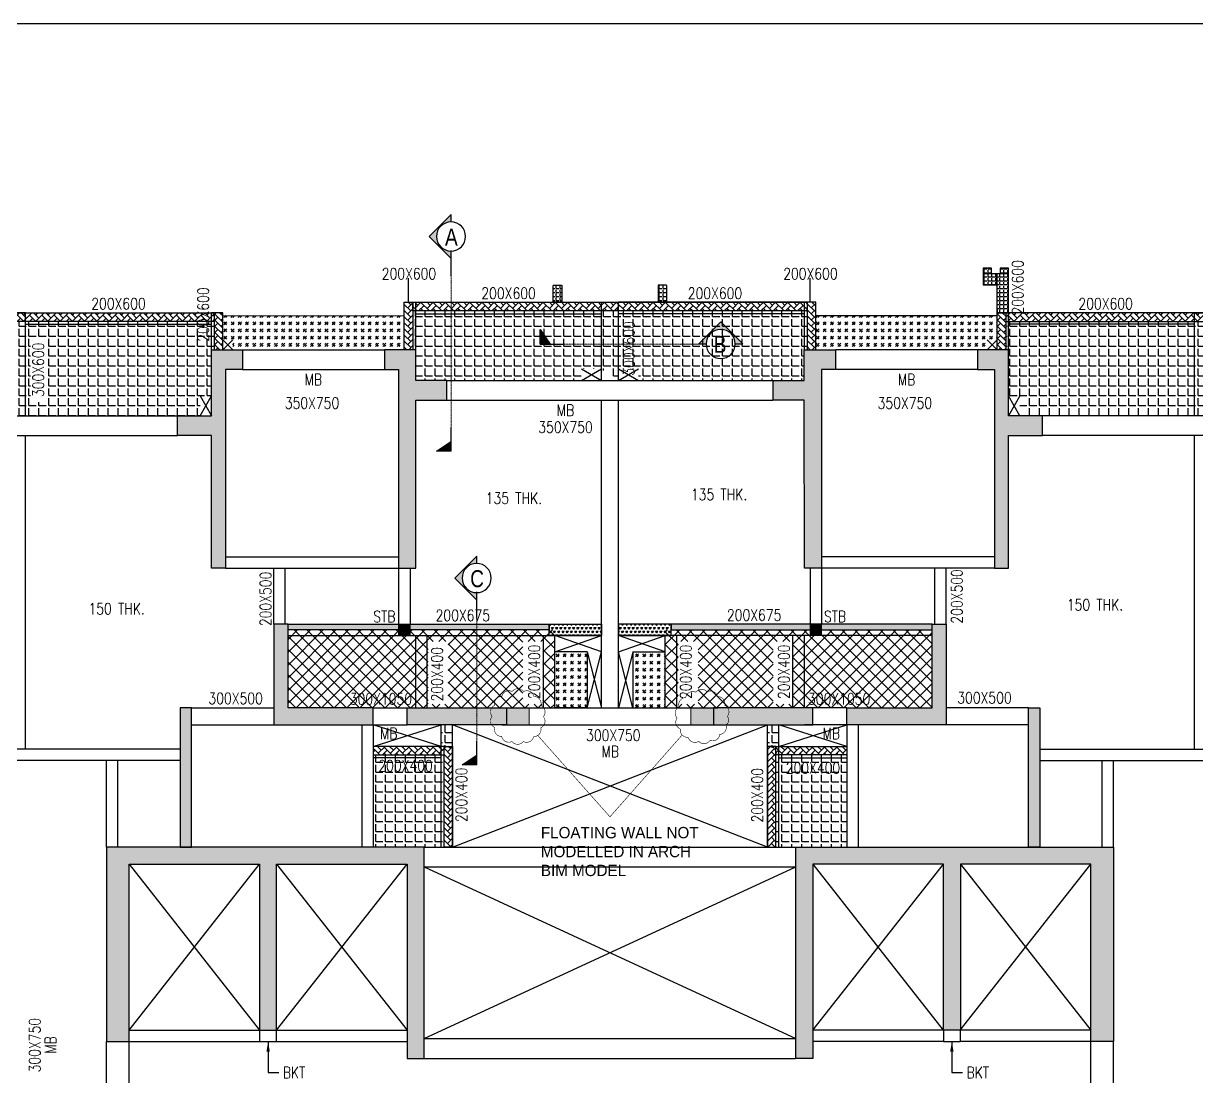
# Model space of a CAD drawing. Header units: millimetres. Extents: x 4277 to 218637, y 6776 to 49510.
# Drawn here: x 23488 to 44163, y 30947 to 49510 of the extents above; entities that cross this region are included whole.
import ezdxf
from ezdxf.enums import TextEntityAlignment as Align

# ---------------------------------------------------------------- set-up
doc = ezdxf.new("R2010")
doc.units = ezdxf.units.MM
doc.header["$PDMODE"] = 35
for name, pattern in [('DASHED2', [0.375, 0.25, -0.125]), ('DOT', [0.25, 0, -0.25]), ('HIDDEN', [0.375, 0.25, -0.125])]:
    doc.linetypes.add(name, pattern=pattern)
for name, color, linetype, lineweight in [('0. BIM ARCH 28.03.25', 7, 'Continuous', 0), ('BEAM SIZES', 3, 'Continuous', 0), ('Boundary', 40, 'Continuous', 30), ('FC', 4, 'Continuous', 0), ('Origin', 40, 'Continuous', 30), ('RC PARDI 100MM', 2, 'Continuous', 25), ('RC PARDI 150MM', 2, 'Continuous', 25), ('RC PARDI 200MM', 2, 'Continuous', 25)]:
    doc.layers.add(name, color=color, linetype=linetype, lineweight=lineweight)
for name, color, linetype in [('BEAM', 3, 'DASHED2'), ('BEAM NO', 3, 'Continuous'), ('COL', 6, 'Continuous'), ('col solid', 20, 'Continuous'), ('COVER', 2, 'Continuous'), ('CUT', 9, 'Continuous'), ('DIM.', 11, 'Continuous'), ('DOTED LINE', 7, 'DOT'), ('HAT', 30, 'Continuous'), ('S-Refr-Sect', 2, 'Continuous'), ('SLAB NO', 3, 'Continuous'), ('SYMBOL', 1, 'Continuous'), ('TEXT', 3, 'Continuous')]:
    doc.layers.add(name, color=color, linetype=linetype)
doc.styles.add('AR', font='GOTHIC.TTF')
doc.styles.add('Arial', font='arial.ttf')
doc.styles.add('romance', font='SIMPLEX.shx')
doc.styles.add('ROMANS', font='romans.shx', dxfattribs={"width": 1.2})
doc.dimstyles.new('100T', dxfattribs={"dimtxt": 200, "dimasz": 180, "dimexe": 50, "dimexo": 50, "dimgap": 75, "dimtad": 1, "dimdec": 0, "dimzin": 0, "dimdsep": 46, "dimtxsty": 'romance', "dimcen": 0.09, "dimdle": 150, "dimclrd": 11, "dimclre": 11, "dimclrt": 2, "dimadec": 0, "dimazin": 0, "dimtfac": 1, "dimtdec": 0, "dimtofl": 0, "dimtmove": 0, "dimatfit": 3, "dimfxl": 1, "dimtolj": 1, "dimtzin": 0, "dimarcsym": 0})
doc.dimstyles.new('25T', dxfattribs={"dimscale": 0.25, "dimtxt": 200, "dimasz": 180, "dimexe": 50, "dimexo": 50, "dimgap": 75, "dimtad": 1, "dimdec": 0, "dimzin": 0, "dimdsep": 46, "dimtxsty": 'romance', "dimcen": 0.09, "dimdle": 150, "dimclrd": 11, "dimclre": 11, "dimclrt": 2, "dimadec": 0, "dimazin": 0, "dimtfac": 1, "dimtdec": 0, "dimtofl": 0, "dimtmove": 0, "dimatfit": 3, "dimfxl": 1, "dimtolj": 1, "dimtzin": 0, "dimarcsym": 0})
pattern_1 = [(0, (67241, -120499.32), (0, 174.625), [127, -47.625]), (90, (67241, -120499.32), (-174.625, 1e-14), [127, -47.625])]
pattern_2 = [(45, (67241, -120499.32), (-112.2532, 112.2532), []), (135, (67241, -120499.32), (-112.2532, -112.2532), [])]
pattern_3 = [(45, (70290.13, -120599.35), (0, 107.763073), [228.6, -76.2]), (135, (70344.01, -120545.47), (1e-14, 107.763073), [228.6, -76.2])]
pattern_4 = [(45, (81340.96, -120596.86), (0, 107.763073), [228.6, -76.2]), (135, (81394.845, -120542.976), (1e-14, 107.763073), [228.6, -76.2])]
pattern_5 = [(180, (203140.77, 208691.166), (-75, -75), [75, -75]), (180, (203140.77, 208663.04), (-75, -75), [75, -75]), (180, (203140.77, 208634.916), (-75, -75), [75, -75]), (270, (203131.4, 208625.54), (75, -75), [75, -75]), (270, (203103.27, 208625.54), (75, -75), [75, -75]), (270, (203075.15, 208625.54), (75, -75), [75, -75])]
pattern_6 = [(60, (-136388.88, -130953.257), (-37.5, 64.951905), [37.5, -37.5]), (120, (-136388.88, -130953.257), (-75, 4e-08), [37.5, -37.5]), (360, (-136407.63, -130920.78), (37.5, 64.951905), [37.5, -37.5])]
pattern_7 = [(45, (80315.97, -119367.52), (0, 107.763073), [228.6, -76.2]), (135, (80369.85, -119313.64), (1e-14, 107.763073), [228.6, -76.2])]
pattern_8 = [(45, (67240.99, -120499.32), (127.27922, 0), [75, -105]), (45, (67272.81, -120499.32), (127.27922, 0), [30, -150]), (45, (67240.99, -120467.5), (127.27922, 0), [30, -150])]
pattern_9 = [(0, (67240.994, -120499.316), (0, 69.85), [50.8, -19.05]), (90, (67240.994, -120499.316), (-69.85, 4e-15), [50.8, -19.05])]

# ---------------------------------------------------------------- blocks, each defined once
blk = doc.blocks.new('A-SEC-REF-ARROW')
at = {"layer": 'S-Refr-Sect'}
h = blk.add_hatch(color=11, dxfattribs=at)
edge = h.paths.add_edge_path()
edge.add_line((0, 904), (0, 600))
edge.add_arc((0, 0), 600, 90, 180)
edge.add_arc((0, 0), 600, 180, 270)
edge.add_line((0, -600), (0, -904))
edge.add_line((0, -904), (-904, 0))
edge.add_line((-904, 0), (0, 904))
at = {"layer": 'S-Refr-Sect', "color": 11, "linetype": 'Continuous', "ltscale": 100}
for p, q in [((-904, 0), (0, 904)), ((0, 904), (0, 600)), ((0, -904), (-904, 0)), ((0, -600), (0, -904))]:
    blk.add_line(p, q, dxfattribs=at)
at = {"layer": 'S-Refr-Sect', "color": 2, "linetype": 'Continuous'}
blk.add_circle((0, 0), 600, dxfattribs=at)
blk = doc.blocks.new('SECTION')
at = {"layer": 'SYMBOL', "color": 2, "linetype": 'Continuous'}
blk.add_line((1582547, -157327), (1583086, -157327), dxfattribs=at)
at = {"layer": 'SYMBOL', "ltscale": 800, "xscale": -0.500000000299394, "yscale": 0.5000000005322244, "zscale": 0.5, "rotation": 89.96648996946367}
blk.add_blockref('A-SEC-REF-ARROW', (1583371, -157327), dxfattribs=at)
at = {"layer": 'SYMBOL', "color": 1, "linetype": 'Continuous', "style": 'Arial', "width": 0.8}
blk.add_attdef('1', text='', height=350, dxfattribs=at).set_placement((1583359, -157334), align=Align.MIDDLE)
blk = doc.blocks.new('SEC-END')
at = {"linetype": 'Continuous'}
for p, q in [((-300, 0), (0, 200)), ((0, 0), (-300, 0))]:
    blk.add_line(p, q, dxfattribs=at)
blk.add_solid([(-300, 0), (0, 0), (-300, 0), (0, 200)], dxfattribs=at)
blk = doc.blocks.new('SEC-T1')
at = {"layer": 'S-Refr-Sect', "linetype": 'Continuous'}
blk.add_line((0, 4.84), (0, 0), dxfattribs=at)
at = {"layer": 'S-Refr-Sect', "extrusion": (0, 0, -1), "xscale": 0.009999999999998, "yscale": 0.009999999999998, "zscale": -0.01, "rotation": 180}
blk.add_blockref('SEC-END', (0, 4.84), dxfattribs=at)

msp = doc.modelspace()

# ---------------------------------------------------------------- hatches: boundary and pattern name
at = {"layer": 'col solid'}
h = msp.add_hatch(color=256, dxfattribs=at)
h.dxf.hatch_style = 1
h.paths.add_polyline_path([(26201, 42594), (26801, 42594), (26801, 43759), (27351, 43759), (27351, 43409), (27051, 43409), (27051, 39909), (26801, 39909), (26801, 42244), (26201, 42244)])
h = msp.add_hatch(color=256, dxfattribs=at)
h.dxf.hatch_style = 1
h.paths.add_polyline_path([(30101, 39909), (30401, 39909), (30401, 42869), (30951, 42869), (30951, 43219), (30401, 43219), (30401, 43759), (29851, 43759), (29851, 43409), (30100, 43409)])
h = msp.add_hatch(color=256, dxfattribs=at)
h.dxf.hatch_style = 1
h.paths.add_polyline_path([(37551, 39909), (37251, 39909), (37250, 42869), (36700, 42869), (36700, 43219), (37250, 43219), (37250, 43759), (37800, 43759), (37800, 43409), (37551, 43409)])
h = msp.add_hatch(color=256, dxfattribs=at)
h.dxf.hatch_style = 1
h.paths.add_polyline_path([(41451, 42594), (40851, 42594), (40851, 43759), (40301, 43759), (40301, 43409), (40601, 43409), (40601, 39909), (40851, 39909), (40851, 42244), (41451, 42244)])
h = msp.add_hatch(color=256, dxfattribs=at)
h.dxf.hatch_style = 1
h.paths.add_polyline_path([(28151, 38919), (27901, 38919), (27901, 37144), (29651, 37144), (29651, 37444), (28151, 37444)])
h = msp.add_hatch(color=256, dxfattribs=at)
h.dxf.hatch_style = 1
h.paths.add_polyline_path([(39501, 38919), (39751, 38919), (39751, 37144), (38001, 37144), (38001, 37444), (39501, 37444)])
h = msp.add_hatch(color=256, dxfattribs=at)
h.dxf.hatch_style = 1
h.paths.add_polyline_path([(26451, 34991), (26451, 37444), (26251, 37444), (26251, 34991)])
h = msp.add_hatch(color=256, dxfattribs=at)
h.dxf.hatch_style = 1
h.paths.add_polyline_path([(30251, 37444), (32001, 37444), (32001, 37144), (30251, 37144)])
h = msp.add_hatch(color=256, dxfattribs=at)
h.dxf.hatch_style = 1
h.paths.add_polyline_path([(37401, 37444), (35651, 37444), (35651, 37144), (37401, 37144)])
h = msp.add_hatch(color=256, dxfattribs=at)
h.dxf.hatch_style = 1
h.paths.add_polyline_path([(41201, 34991), (41201, 37444), (41401, 37444), (41401, 34991)])
h = msp.add_hatch(color=256, dxfattribs=at)
h.dxf.hatch_style = 1
h.paths.add_polyline_path([(24951, 34991), (24951, 31566), (25351, 31566), (25351, 34691), (27651, 34691), (27651, 31766), (27951, 31766), (27951, 34691), (30251, 34691), (30251, 31266), (30551, 31266), (30551, 34991)])
h = msp.add_hatch(color=256, dxfattribs=at)
h.dxf.hatch_style = 1
h.paths.add_polyline_path([(42701, 34991), (42701, 31566), (42301, 31566), (42301, 34691), (40001, 34691), (40001, 31766), (39701, 31766), (39701, 34691), (37401, 34691), (37401, 31266), (37101, 31266), (37101, 34991)])
at = {"layer": 'FC'}
h = msp.add_hatch(color=256, dxfattribs=at)
h.dxf.hatch_style = 1
h.paths.add_polyline_path([(30101, 38919), (30301, 38919), (30301, 38719), (30101, 38719)])
h = msp.add_hatch(color=256, dxfattribs=at)
h.dxf.hatch_style = 1
h.paths.add_polyline_path([(37351, 38919), (37551, 38919), (37551, 38719), (37351, 38719)])
h = msp.add_hatch(color=6, dxfattribs=at)
h.dxf.hatch_style = 1
h.paths.add_polyline_path([(32001, 37444), (32401, 37444), (32401, 37144), (32001, 37144)])
h = msp.add_hatch(color=6, dxfattribs=at)
h.dxf.hatch_style = 1
h.paths.add_polyline_path([(35251, 37444), (35651, 37444), (35651, 37144), (35251, 37144)])
at = {"layer": 'HAT'}
h = msp.add_hatch(dxfattribs=at)
h.set_pattern_fill('ANGLE', color=256, scale=10)
h.set_pattern_definition(pattern_9)
h.paths.add_polyline_path([(40400, 45094), (40550, 45094), (40550, 45194), (40400, 45194)])
h = msp.add_hatch(dxfattribs=at)
h.set_pattern_fill('ANGLE', color=256, scale=10)
h.set_pattern_definition(pattern_9)
h.paths.add_polyline_path([(40400, 44894), (40650, 44894), (40650, 45094), (40400, 45094)])
h = msp.add_hatch(dxfattribs=at)
h.set_pattern_fill('ANGLE', color=256, scale=10)
h.set_pattern_definition(pattern_9)
h.paths.add_polyline_path([(40650, 45094), (40851, 45094), (40851, 44409), (40651, 44409)])
h = msp.add_hatch(dxfattribs=at)
h.set_pattern_fill('ANGLE', color=256, scale=10)
h.set_pattern_definition(pattern_9)
h.paths.add_polyline_path([(40700, 45194), (40850, 45194), (40850, 45094), (40700, 45094)])
h = msp.add_hatch(dxfattribs=at)
h.set_pattern_fill('ANGLE', color=256, scale=10)
h.set_pattern_definition(pattern_9)
h.paths.add_polyline_path([(32826, 44894), (32976, 44894), (32976, 44594), (32826, 44594)])
h = msp.add_hatch(dxfattribs=at)
h.set_pattern_fill('ANGLE', color=256, scale=10)
h.set_pattern_definition(pattern_9)
h.paths.add_polyline_path([(34826, 44894), (34676, 44894), (34676, 44594), (34826, 44594)])
h = msp.add_hatch(dxfattribs=at)
h.set_pattern_fill('ANGLE', color=256, scale=25)
h.set_pattern_definition(pattern_1)
h.paths.add_polyline_path([(23615, 43959), (23895, 43959), (23895, 42836), (23615, 42836)], flags=16)
h.paths.add_polyline_path([(23226, 44259), (26851, 44259), (26851, 43759), (26801, 43759), (26801, 42944), (26601, 42944), (26601, 42594), (23226, 42594)])
h = msp.add_hatch(dxfattribs=at)
h.set_pattern_fill('GOST_GLASS', color=256, scale=15)
h.set_pattern_definition(pattern_8)
edge = h.paths.add_edge_path()
edge.add_line((30201, 44359), (27001, 44359))
edge.add_line((27001, 44359), (27001, 43934))
edge.add_line((27001, 43934), (27176, 43934))
edge.add_line((27176, 43934), (27176, 43759))
edge.add_line((27176, 43759), (30201, 43759))
edge.add_line((30201, 43759), (30201, 44359))
h = msp.add_hatch(dxfattribs=at)
h.set_pattern_fill('ANGLE', color=256, scale=25)
h.set_pattern_definition(pattern_1)
h.paths.add_polyline_path([(30351, 44444), (33976, 44444), (33976, 43219), (33676, 43419), (33326, 43419), (33326, 43219), (30401, 43219), (30401, 43759), (30351, 43759)])
h = msp.add_hatch(dxfattribs=at)
h.set_pattern_fill('ANGLE', color=256, scale=25)
h.set_pattern_definition(pattern_1)
h.paths.add_polyline_path([(37301, 44444), (33976, 44444), (33976, 43419), (34326, 43419), (34326, 43219), (37250, 43219), (37250, 43759), (37301, 43759)])
h = msp.add_hatch(dxfattribs=at)
h.set_pattern_fill('GOST_GLASS', color=256, scale=15)
h.set_pattern_definition(pattern_8)
edge = h.paths.add_edge_path()
edge.add_line((37451, 44354), (40651, 44354))
edge.add_line((40651, 44354), (40651, 43934))
edge.add_line((40651, 43934), (40476, 43934))
edge.add_line((40476, 43934), (40476, 43759))
edge.add_line((40476, 43759), (37451, 43759))
edge.add_line((37451, 43759), (37451, 44359))
h = msp.add_hatch(dxfattribs=at)
h.set_pattern_fill('ANGLE', color=256, scale=25)
h.set_pattern_definition(pattern_1)
h.paths.add_polyline_path([(44426, 44259), (40801, 44259), (40801, 43759), (40851, 43759), (40851, 42944), (41051, 42944), (41051, 42594), (44426, 42594)])
at = {"layer": 'HAT', "linetype": 'ByBlock'}
h = msp.add_hatch(dxfattribs=at)
h.set_pattern_fill('ANSI37', color=256, scale=50)
h.set_pattern_definition(pattern_2)
h.paths.add_polyline_path([(32641, 38614), (32641, 37508), (32289, 37508), (32289, 38614)])
h.paths.add_polyline_path([(30624, 38614), (30975, 38614), (30975, 37508), (30624, 37508)])
h.paths.add_polyline_path([(28151, 38819), (32851, 38819), (32851, 37444), (28151, 37444)])
h = msp.add_hatch(dxfattribs=at)
h.set_pattern_fill('ANSI37', color=256, scale=50)
h.set_pattern_definition(pattern_2)
h.paths.add_polyline_path([(37051, 37508), (36699, 37508), (36699, 38614), (37051, 38614)])
h.paths.add_polyline_path([(35377, 38614), (35377, 37508), (35025, 37508), (35025, 38614)])
h.paths.add_polyline_path([(34801, 38819), (39501, 38819), (39501, 37444), (34801, 37444)])
at = {"layer": 'HAT'}
h = msp.add_hatch(dxfattribs=at)
h.set_pattern_fill('GOST_GLASS', color=256, scale=15)
h.set_pattern_definition(pattern_8)
h.paths.add_polyline_path([(32851, 38431), (33426, 38431), (33426, 37444), (32851, 37444)])
h = msp.add_hatch(dxfattribs=at)
h.set_pattern_fill('GOST_GLASS', color=256, scale=15)
h.set_pattern_definition(pattern_8)
h.paths.add_polyline_path([(34801, 38431), (34226, 38431), (34226, 37444), (34801, 37444)])
h = msp.add_hatch(dxfattribs=at)
h.set_pattern_fill('ANGLE', color=256, scale=25)
h.set_pattern_definition(pattern_1)
h.paths.add_polyline_path([(30851, 36741), (31051, 36741), (31051, 37144), (30851, 37144)])
h = msp.add_hatch(dxfattribs=at)
h.set_pattern_fill('ANGLE', color=256, scale=25)
h.set_pattern_definition(pattern_1)
h.paths.add_polyline_path([(36601, 36741), (36801, 36741), (36801, 37144), (36601, 37144)])
h = msp.add_hatch(dxfattribs=at)
h.set_pattern_fill('ANGLE', color=256, scale=25)
h.set_pattern_definition(pattern_1)
h.paths.add_polyline_path([(29652, 34991), (30901, 34991), (30900, 36616), (29651, 36616)])
h = msp.add_hatch(dxfattribs=at)
h.set_pattern_fill('ANGLE', color=256, scale=25)
h.set_pattern_definition(pattern_1)
h.paths.add_polyline_path([(38000, 34991), (36751, 34991), (36751, 36616), (38000, 36616)])
at = {"layer": 'RC PARDI 100MM'}
h = msp.add_hatch(dxfattribs=at)
h.set_pattern_fill('EARTH', color=30, scale=300, angle=180)
h.set_pattern_definition(pattern_5)
h.paths.add_polyline_path([(32751, 38819), (28151, 38819), (28151, 38919), (32751, 38919)])
h = msp.add_hatch(dxfattribs=at)
h.set_pattern_fill('EARTH', color=30, scale=300, angle=180)
h.set_pattern_definition(pattern_5)
h.paths.add_polyline_path([(34901, 38819), (39501, 38819), (39501, 38919), (34901, 38919)])
at = {"layer": 'RC PARDI 150MM'}
h = msp.add_hatch(dxfattribs=at)
h.set_pattern_fill('AR-HBONE', color=30, scale=0.75)
h.set_pattern_definition(pattern_4)
h.paths.add_polyline_path([(30351, 43759), (30201, 43759), (30201, 44594), (30351, 44594)])
h = msp.add_hatch(dxfattribs=at)
h.set_pattern_fill('AR-HBONE', color=30, scale=0.75)
h.set_pattern_definition([(45, (67240.994, -120499.316), (0, 107.763073), [228.6, -76.2]), (135, (67294.876, -120445.435), (1e-14, 107.763073), [228.6, -76.2])])
h.paths.add_polyline_path([(30351, 44594), (37301, 44594), (37301, 44444), (30351, 44444)])
h = msp.add_hatch(dxfattribs=at)
h.set_pattern_fill('AR-HBONE', color=30, scale=0.75)
h.set_pattern_definition(pattern_4)
h.paths.add_polyline_path([(37301, 43759), (37451, 43759), (37451, 44594), (37301, 44594)])
h = msp.add_hatch(dxfattribs=at)
h.set_pattern_fill('AR-HBONE', color=30, scale=0.75)
h.set_pattern_definition([(45, (67240.994, -120399.316), (0, 107.763073), [228.6, -76.2]), (135, (67294.876, -120345.435), (1e-14, 107.763073), [228.6, -76.2])])
h.paths.add_polyline_path([(19600, 44409), (26851, 44409), (26851, 44259), (19600, 44259)])
h = msp.add_hatch(dxfattribs=at)
h.set_pattern_fill('AR-HBONE', color=30, scale=0.75)
h.set_pattern_definition(pattern_3)
h.paths.add_polyline_path([(26851, 43759), (27001, 43759), (27001, 44409), (26851, 44409)])
h = msp.add_hatch(dxfattribs=at)
h.set_pattern_fill('AR-HBONE', color=30, scale=0.75)
h.set_pattern_definition(pattern_3)
h.paths.add_polyline_path([(40801, 43759), (40651, 43759), (40651, 44409), (40801, 44409)])
h = msp.add_hatch(dxfattribs=at)
h.set_pattern_fill('AR-HBONE', color=30, scale=0.75)
h.set_pattern_definition([(45, (67240.994, -120399.316), (0, 107.763073), [228.6, -76.2]), (135, (67294.876, -120345.435), (1e-14, 107.763073), [228.6, -76.2])])
h.paths.add_polyline_path([(48051, 44409), (40801, 44409), (40801, 44259), (48051, 44259)])
h = msp.add_hatch(dxfattribs=at)
h.set_pattern_fill('AR-HBONE', color=30, scale=0.75)
h.set_pattern_definition([(45, (67240.994, -120474.315), (0, 107.763073), [228.6, -76.2]), (135, (67294.876, -120420.43), (1e-14, 107.763073), [228.6, -76.2])])
h.paths.add_polyline_path([(29651, 36616), (30901, 36616), (30901, 36766), (29651, 36766)])
h = msp.add_hatch(dxfattribs=at)
h.set_pattern_fill('AR-HBONE', color=30, scale=0.75)
h.set_pattern_definition(pattern_7)
h.paths.add_polyline_path([(30901, 36766), (31051, 36766), (31051, 34991), (30901, 34991)])
h = msp.add_hatch(dxfattribs=at)
h.set_pattern_fill('AR-HBONE', color=30, scale=0.75)
h.set_pattern_definition(pattern_7)
h.paths.add_polyline_path([(36751, 36766), (36601, 36766), (36601, 34991), (36751, 34991)])
h = msp.add_hatch(dxfattribs=at)
h.set_pattern_fill('AR-HBONE', color=30, scale=0.75)
h.set_pattern_definition([(45, (67240.994, -120474.315), (0, 107.763073), [228.6, -76.2]), (135, (67294.876, -120420.43), (1e-14, 107.763073), [228.6, -76.2])])
h.paths.add_polyline_path([(38001, 36616), (36751, 36616), (36751, 36766), (38000, 36766)])
at = {"layer": 'RC PARDI 200MM'}
h = msp.add_hatch(dxfattribs=at)
h.set_pattern_fill('TRIANG', color=30, scale=200, angle=360)
h.set_pattern_definition(pattern_6)
h.paths.add_polyline_path([(32751, 38919), (33676, 38919), (33676, 38719), (32751, 38719)])
h = msp.add_hatch(dxfattribs=at)
h.set_pattern_fill('TRIANG', color=30, scale=200, angle=360)
h.set_pattern_definition(pattern_6)
h.paths.add_polyline_path([(34901, 38919), (33976, 38919), (33976, 38719), (34901, 38719)])

# ---------------------------------------------------------------- linework, layer by layer
at = {"layer": '0. BIM ARCH 28.03.25', "linetype": 'ByBlock', "lineweight": -2, "const_width": 10, "elevation": 0}
for points in [[(32652, 37294, 0.5), (32608, 37489, 0.5), (32483, 37646, 0.5), (32302, 37734, 0.5), (32101, 37734, 0.5), (31920, 37648, 0.5), (31795, 37491, 0.5), (31749, 37296, 0.5), (31793, 37100, 0.5), (31917, 36942, 0.5), (32098, 36854, 0.5), (32298, 36853, 0.5), (32480, 36939, 0.5), (32606, 37095, 0.5), (32652, 37290, 0.5)], [(35893, 37294, 0.5), (35848, 37489, 0.5), (35721, 37644, 0.5), (35538, 37727, 0.5), (35338, 37721, 0.5), (35160, 37628, 0.5), (35043, 37465, 0.5), (35009, 37267, 0.5), (35066, 37075, 0.5), (35202, 36928, 0.5), (35389, 36856, 0.5), (35589, 36874, 0.5), (35760, 36978, 0.5), (35868, 37147, 0.5)]]:
    msp.add_lwpolyline(points, format="xyb", close=True, dxfattribs=at)
msp.add_lwpolyline([(32553, 36959), (33825, 35525), (35097, 36967)], dxfattribs=at)
at = {"layer": 'BEAM'}
for p, q in [((40650, 45094, 0), (40401, 45094, 0)), ((40401, 45094, 0), (40401, 44894, 0)), ((40650, 43759, 0), (40650, 45094, 0)), ((40851, 45094, 0), (40650, 45094, 0)), ((40850, 43759, 0), (40850, 45094, 0)), ((40650, 44894, 0), (40401, 44894, 0))]:
    msp.add_line(p, q, dxfattribs=at)
at = {"layer": 'BEAM', "ltscale": 10}
for p, q in [((30201, 43761, 0), (30201, 44594, 0)), ((30201, 44594, 0), (30401, 44594, 0)), ((30401, 43759, 0), (30401, 44594, 0)), ((30401, 44594, 0), (33676, 44594, 0)), ((33676, 43219, 0), (33676, 44594, 0)), ((33676, 44594, 0), (33976, 44594, 0)), ((33976, 43219, 0), (33976, 44594, 0)), ((37251, 44594, 0), (33976, 44594, 0)), ((37251, 43759, 0), (37251, 44594, 0)), ((37451, 44594, 0), (37251, 44594, 0)), ((37451, 43761, 0), (37451, 44594, 0)), ((23526, 44409, 0), (23226, 44409, 0)), ((23526, 42594, 0), (23526, 44409, 0)), ((23526, 44409, 0), (26801, 44409, 0)), ((26801, 43759, 0), (26801, 44409, 0)), ((27001, 44409, 0), (26801, 44409, 0)), ((27001, 43759, 0), (27001, 44409, 0)), ((30401, 44394, 0), (33676, 44394, 0)), ((37251, 44394, 0), (33976, 44394, 0)), ((40651, 43759, 0), (40651, 44409, 0)), ((40651, 44409, 0), (40851, 44409, 0)), ((44126, 44409, 0), (40851, 44409, 0)), ((40851, 43759, 0), (40851, 44409, 0)), ((44126, 42594, 0), (44126, 44409, 0)), ((44126, 44409, 0), (44426, 44409, 0)), ((23526, 44209, 0), (26801, 44209, 0)), ((44126, 44209, 0), (40851, 44209, 0)), ((28151, 38719, 0), (33676, 38719, 0)), ((32851, 37444, 0), (32851, 38719, 0)), ((33676, 37444, 0), (33676, 38719, 0)), ((33976, 37444, 0), (33976, 38719, 0)), ((39501, 38719, 0), (33976, 38719, 0)), ((34801, 37444, 0), (34801, 38719, 0)), ((29651, 37144, 0), (29651, 36565, 0)), ((30851, 36566, 0), (30851, 37144, 0)), ((31051, 34991, 0), (31051, 37144, 0)), ((36601, 34991, 0), (36601, 37144, 0)), ((36801, 36566, 0), (36801, 37144, 0)), ((38001, 37144, 0), (38000, 36565, 0)), ((30851, 36766, 0), (29651, 36765, 0)), ((36801, 36766, 0), (38001, 36765, 0)), ((30851, 36566, 0), (29651, 36565, 0)), ((29651, 36565, 0), (29652, 34991, 0)), ((36801, 36566, 0), (38000, 36565, 0)), ((38000, 36565, 0), (38000, 34993, 0)), ((30551, 34991, 0), (37101, 34991, 0)), ((30551, 34641, 0), (37101, 34641, 0)), ((25351, 31766, 0), (27651, 31766, 0)), ((27951, 31766, 0), (30251, 31766, 0)), ((39700, 31766, 0), (37400, 31766, 0)), ((42300, 31766, 0), (40000, 31766, 0)), ((30551, 31616, 0), (37101, 31616, 0))]:
    msp.add_line(p, q, dxfattribs=at)
at = {"layer": 'BEAM', "color": 4}
for p, q in [((27351, 43759, 0), (29850, 43759, 0)), ((40301, 43759, 0), (37801, 43759, 0)), ((30951, 43219, 0), (36700, 43219, 0)), ((20251, 42594, 0), (26201, 42594, 0)), ((47400, 42594, 0), (41451, 42594, 0)), ((29651, 37444, 0), (30251, 37444, 0)), ((31926, 37444, 0), (35726, 37444, 0)), ((38001, 37444, 0), (37251, 37444, 0)), ((29651, 37144, 0), (30251, 37144, 0)), ((31926, 37144, 0), (35726, 37144, 0)), ((38001, 37144, 0), (37251, 37144, 0))]:
    msp.add_line(p, q, dxfattribs=at)
at = {"layer": 'BEAM', "color": 4, "linetype": 'HIDDEN', "ltscale": 10}
for p, q in [((27351, 43409, 0), (29850, 43409, 0)), ((40301, 43409, 0), (37801, 43409, 0)), ((30951, 42869, 0), (36700, 42869, 0)), ((20251, 42244, 0), (26201, 42244, 0)), ((47400, 42244, 0), (41451, 42244, 0)), ((24951, 28269, 0), (24951, 31566, 0)), ((25351, 29766, 0), (25351, 31566, 0)), ((42301, 29766, 0), (42300, 31566, 0)), ((42701, 28269, 0), (42700, 31566, 0))]:
    msp.add_line(p, q, dxfattribs=at)
at = {"layer": 'BEAM', "linetype": 'HIDDEN', "ltscale": 10}
for p, q in [((33676, 38719, 0), (33676, 42869, 0)), ((33976, 38719, 0), (33976, 42869, 0)), ((23526, 36716, 0), (23526, 42244, 0)), ((44126, 36716, 0), (44126, 42244, 0)), ((27051, 40109, 0), (30101, 40109, 0)), ((27051, 39909, 0), (30101, 39909, 0)), ((27901, 38919, 0), (27901, 39909, 0)), ((28101, 38919, 0), (28101, 39909, 0)), ((30101, 39909, 0), (30101, 38919, 0)), ((30301, 39909, 0), (30301, 38919, 0)), ((37351, 39909, 0), (37351, 38919, 0)), ((40601, 40109, 0), (37551, 40109, 0)), ((40601, 39909, 0), (37551, 39909, 0)), ((37551, 39909, 0), (37551, 38919, 0)), ((39551, 38919, 0), (39551, 39909, 0)), ((39751, 38919, 0), (39751, 39909, 0)), ((28151, 38919, 0), (33676, 38919, 0)), ((39501, 38919, 0), (33976, 38919, 0)), ((30401, 37444, 0), (30401, 38719, 0)), ((30601, 37444, 0), (30601, 38719, 0)), ((32651, 37444, 0), (32651, 38719, 0)), ((35001, 37444, 0), (35001, 38719, 0)), ((37051, 37444, 0), (37051, 38719, 0)), ((37251, 37444, 0), (37251, 38719, 0)), ((26451, 37444, 0), (27901, 37444, 0)), ((41201, 37444, 0), (39751, 37444, 0)), ((26451, 37144, 0), (27901, 37144, 0)), ((29451, 37144, 0), (29452, 34993, 0)), ((38201, 37144, 0), (38200, 34993, 0)), ((41201, 37144, 0), (39751, 37144, 0)), ((26251, 36716, 0), (22002, 36716, 0)), ((41401, 36716, 0), (45649, 36716, 0)), ((26251, 36516, 0), (22002, 36516, 0)), ((24951, 34991, 0), (24951, 36516, 0)), ((25151, 34991, 0), (25151, 36516, 0)), ((30851, 34991, 0), (30851, 36566, 0)), ((36801, 34991, 0), (36801, 36566, 0)), ((41401, 36516, 0), (45649, 36516, 0)), ((42501, 34991, 0), (42501, 36516, 0)), ((42701, 34991, 0), (42701, 36516, 0)), ((25351, 31566, 0), (27651, 31566, 0)), ((27951, 31566, 0), (30251, 31566, 0)), ((39700, 31566, 0), (37400, 31566, 0)), ((42300, 31566, 0), (40000, 31566, 0)), ((30551, 31266, 0), (37101, 31266, 0))]:
    msp.add_line(p, q, dxfattribs=at)
at = {"layer": 'BEAM', "elevation": 0}
for points in [[(32826, 44894), (32976, 44894), (32976, 44594), (32826, 44594)], [(34826, 44894), (34676, 44894), (34676, 44594), (34826, 44594)]]:
    msp.add_lwpolyline(points, close=True, dxfattribs=at)
at = {"layer": 'BEAM', "ltscale": 10, "elevation": 0}
for points in [[(27651, 31766), (27651, 31566), (27951, 31566), (27951, 31766)], [(39701, 31766), (39701, 31566), (40001, 31566), (40001, 31766)]]:
    msp.add_lwpolyline(points, dxfattribs=at)
at = {"layer": 'Boundary'}
msp.add_lwpolyline([(4277, 49510), (65790, 49510), (65790, 6776), (4277, 6776)], close=True, dxfattribs=at)
at = {"layer": 'COL', "elevation": 0}
for points in [[(26201, 42594), (26801, 42594), (26801, 43759), (27351, 43759), (27351, 43409), (27051, 43409), (27051, 39909), (26801, 39909), (26801, 42244), (26201, 42244)], [(30101, 39909), (30401, 39909), (30401, 42869), (30951, 42869), (30951, 43219), (30401, 43219), (30401, 43759), (29851, 43759), (29851, 43409), (30100, 43409)], [(37551, 39909), (37251, 39909), (37250, 42869), (36700, 42869), (36700, 43219), (37250, 43219), (37250, 43759), (37800, 43759), (37800, 43409), (37551, 43409)], [(41451, 42594), (40851, 42594), (40851, 43759), (40301, 43759), (40301, 43409), (40601, 43409), (40601, 39909), (40851, 39909), (40851, 42244), (41451, 42244)], [(28151, 38919), (27901, 38919), (27901, 37144), (29651, 37144), (29651, 37444), (28151, 37444)], [(39501, 38919), (39751, 38919), (39751, 37144), (38001, 37144), (38001, 37444), (39501, 37444)], [(26451, 34991), (26451, 37444), (26251, 37444), (26251, 34991)], [(30251, 37444), (32001, 37444), (32001, 37144), (30251, 37144)], [(37401, 37444), (35651, 37444), (35651, 37144), (37401, 37144)], [(41201, 34991), (41201, 37444), (41401, 37444), (41401, 34991)], [(24951, 34991), (24951, 31566), (25351, 31566), (25351, 34691), (27651, 34691), (27651, 31766), (27951, 31766), (27951, 34691), (30251, 34691), (30251, 31266), (30551, 31266), (30551, 34991)], [(42701, 34991), (42701, 31566), (42301, 31566), (42301, 34691), (40001, 34691), (40001, 31766), (39701, 31766), (39701, 34691), (37401, 34691), (37401, 31266), (37101, 31266), (37101, 34991)]]:
    msp.add_lwpolyline(points, close=True, dxfattribs=at)
at = {"layer": 'COVER'}
for p, q in [((40651, 44459, 0), (40651, 44409, 0)), ((27001, 44354, 0), (30201, 44359, 0)), ((40651, 44354, 0), (37451, 44354, 0)), ((33426, 38431, 0), (32851, 38431, 0)), ((33426, 38431, 0), (33426, 37444, 0)), ((33976, 38431, 0), (33976, 38431, 0)), ((34226, 38431, 0), (34801, 38431, 0)), ((34226, 38431, 0), (34226, 37444, 0)), ((33426, 37444, 0), (32851, 37444, 0)), ((33976, 37444, 0), (34801, 37444, 0))]:
    msp.add_line(p, q, dxfattribs=at)
at = {"layer": 'COVER', "elevation": 0}
for points in [[(40550, 45094), (40551, 45194), (40401, 45194), (40401, 45094)], [(40850, 45094), (40851, 45194), (40701, 45194), (40701, 45094)]]:
    msp.add_lwpolyline(points, dxfattribs=at)
for points in [[(30351, 43759), (30201, 43759), (30201, 44594), (30351, 44594)], [(30351, 44594), (37301, 44594), (37301, 44444), (30351, 44444)], [(37301, 43759), (37451, 43759), (37451, 44594), (37301, 44594)], [(19600, 44409), (26851, 44409), (26851, 44259), (19600, 44259)], [(26851, 43759), (27001, 43759), (27001, 44409), (26851, 44409)], [(40801, 43759), (40651, 43759), (40651, 44409), (40801, 44409)], [(48051, 44409), (40801, 44409), (40801, 44259), (48051, 44259)], [(29651, 36616), (30901, 36616), (30901, 36766), (29651, 36766)], [(30901, 36766), (31051, 36766), (31051, 34991), (30901, 34991)], [(36751, 36766), (36601, 36766), (36601, 34991), (36751, 34991)], [(38001, 36616), (36751, 36616), (36751, 36766), (38000, 36766)]]:
    msp.add_lwpolyline(points, close=True, dxfattribs=at)
at = {"layer": 'COVER', "const_width": 0.1, "elevation": 0}
for points in [[(27176, 43934), (27001, 43934), (27001, 43759), (27176, 43759)], [(40476, 43934), (40651, 43934), (40651, 43759), (40476, 43759)], [(33326, 43419), (33326, 43219), (33676, 43219), (33676, 43419)], [(33976, 43419), (33976, 43219), (34326, 43219), (34326, 43419)], [(26601, 42944), (26801, 42944), (26801, 42594), (26601, 42594)], [(41051, 42944), (40851, 42944), (40851, 42594), (41051, 42594)]]:
    msp.add_lwpolyline(points, close=True, dxfattribs=at)
at = {"layer": 'CUT'}
for p, q in [((27176, 43934, 0), (27001, 43759, 0)), ((27001, 43934, 0), (27176, 43759, 0)), ((40476, 43934, 0), (40651, 43759, 0)), ((40651, 43934, 0), (40476, 43759, 0)), ((33326, 43219, 0), (33676, 43419, 0)), ((33326, 43419, 0), (33676, 43219, 0)), ((33976, 43219, 0), (34326, 43419, 0)), ((33976, 43419, 0), (34326, 43219, 0)), ((26601, 42944, 0), (26801, 42594, 0)), ((26601, 42594, 0), (26801, 42944, 0)), ((41051, 42944, 0), (40851, 42594, 0)), ((41051, 42594, 0), (40851, 42944, 0)), ((32851, 38431, 0), (33676, 38719, 0)), ((33676, 38431, 0), (32851, 38719, 0)), ((34801, 38431, 0), (33976, 38719, 0)), ((33976, 38431, 0), (34801, 38719, 0)), ((33426, 37444, 0), (33676, 38431, 0)), ((33426, 38431, 0), (33676, 37444, 0)), ((34226, 37444, 0), (33976, 38431, 0)), ((34226, 38430, 0), (33976, 37444, 0)), ((29651, 36766, 0), (30851, 37144, 0)), ((30851, 36766, 0), (29651, 37144, 0)), ((31051, 34991, 0), (36601, 37144, 0)), ((36601, 34991, 0), (31051, 37144, 0)), ((38001, 36766, 0), (36801, 37144, 0)), ((36801, 36766, 0), (38001, 37144, 0)), ((25351, 31766, 0), (27651, 34691, 0)), ((25351, 34691, 0), (27651, 31766, 0)), ((27951, 31766, 0), (30251, 34691, 0)), ((27951, 34691, 0), (30251, 31766, 0)), ((30551, 34641, 0), (37101, 31616, 0)), ((30551, 31616, 0), (37101, 34641, 0)), ((37400, 31766, 0), (39701, 34691, 0)), ((37401, 34691, 0), (39700, 31766, 0)), ((40000, 31766, 0), (42301, 34691, 0)), ((40001, 34691, 0), (42300, 31766, 0))]:
    msp.add_line(p, q, dxfattribs=at)
at = {"layer": 'DOTED LINE', "color": 1, "linetype": 'DOT', "lineweight": 9, "ltscale": 0.005}
for p, q in [((31024, 45046, 0), (31024, 42385, 0)), ((33012, 43858, 0), (35070, 43858, 0)), ((31476, 39025, 0), (31476, 36856, 0))]:
    msp.add_line(p, q, dxfattribs=at)
at = {"layer": 'FC', "elevation": 0}
for points in [[(30101, 38919), (30301, 38919), (30301, 38719), (30101, 38719)], [(37351, 38919), (37551, 38919), (37551, 38719), (37351, 38719)]]:
    msp.add_lwpolyline(points, close=True, dxfattribs=at)
at = {"layer": 'FC', "color": 6, "elevation": 0}
for points in [[(32001, 37444), (32401, 37444), (32401, 37144), (32001, 37144)], [(35251, 37444), (35651, 37444), (35651, 37144), (35251, 37144)]]:
    msp.add_lwpolyline(points, close=True, dxfattribs=at)
at = {"layer": 'Origin'}
msp.add_point((25351, 34691, 0), dxfattribs=at)
at = {"layer": 'RC PARDI 200MM', "elevation": 0}
for points in [[(32751, 38819), (28151, 38819), (28151, 38919), (32751, 38919)], [(32751, 38919), (33676, 38919), (33676, 38719), (32751, 38719)], [(34901, 38919), (33976, 38919), (33976, 38719), (34901, 38719)], [(34901, 38819), (39501, 38819), (39501, 38919), (34901, 38919)]]:
    msp.add_lwpolyline(points, close=True, dxfattribs=at)

# ---------------------------------------------------------------- block references
at = {"layer": 'S-Refr-Sect'}
ref = msp.add_blockref('SECTION', (-103034, -1311499, 0), dxfattribs=dict(at, xscale=0.8571428571271091, yscale=0.8571428571271091, zscale=0.8571428571271091, rotation=90.03350279126674))
ref.add_attrib('1', 'A', dxfattribs={"layer": 'SYMBOL', "color": 1, "linetype": 'Continuous', "height": 300, "style": 'Arial', "width": 0.8}).set_placement((31030, 45745, 0), align=Align.MIDDLE)
ref = msp.add_blockref('SECTION', (-1321477, 177918, 0), dxfattribs=dict(at, xscale=0.8571428571271091, yscale=0.8571428571271091, zscale=0.8571428571271091, rotation=0.0335027912667568))
ref.add_attrib('1', 'B', dxfattribs={"layer": 'SYMBOL', "color": 1, "linetype": 'Continuous', "height": 300, "style": 'Arial', "width": 0.8}).set_placement((35766, 43854, 0), align=Align.MIDDLE)
at = {"layer": 'S-Refr-Sect', "xscale": -85.71428571594944}
for p, yscale, zscale, rotation in [((33012, 43858, 0), 85.71428571594944, 85.71428571594944, 89.99999280962498), ((31024, 42385, 0), 85.71428571362048, 85.71428571428571, 179.999992809625), ((31476, 36856, 0), 85.71428571362048, 85.71428571428571, 179.999992809625)]:
    msp.add_blockref('SEC-T1', p, dxfattribs=dict(at, yscale=yscale, zscale=zscale, rotation=rotation))
at = {"layer": 'S-Refr-Sect'}
ref = msp.add_blockref('SECTION', (-102582, -1317520, 0), dxfattribs=dict(at, xscale=0.8571428571271091, yscale=0.8571428571271091, zscale=0.8571428571271091, rotation=90.03350279126674))
ref.add_attrib('1', 'C', dxfattribs={"layer": 'SYMBOL', "color": 1, "linetype": 'Continuous', "height": 300, "style": 'Arial', "width": 0.8}).set_placement((31483, 39723, 0), align=Align.MIDDLE)

# ---------------------------------------------------------------- texts
at = {"layer": '0. BIM ARCH 28.03.25', "linetype": 'ByBlock', "lineweight": -2, "insert": (32608, 35347, 0), "char_height": 200, "width": 2843.34, "attachment_point": 1, "style": 'AR'}
msp.add_mtext('FLOATING WALL NOT MODELLED IN ARCH BIM MODEL', dxfattribs=at)
at = {"layer": 'BEAM NO', "style": 'ROMANS', "width": 0.8}
for s, p in [('MB', (28598, 43071, 0)), ('MB', (39053, 43071, 0)), ('MB', (33042, 42532, 0)), ('MB', (29927, 36836, 0)), ('MB', (37725, 36836, 0)), ('MB', (33830, 36516, 0)), ('BKT', (28258, 30857, 0)), ('BKT', (40308, 30857, 0))]:
    msp.add_text(s, height=200, dxfattribs=at).set_placement(p, align=Align.BOTTOM_CENTER)
msp.add_text('MB', height=200, rotation=90, dxfattribs=at).set_placement((24126, 31504, 0), align=Align.BOTTOM_CENTER)
at = {"layer": 'BEAM SIZES', "style": 'ROMANS', "width": 0.8}
for s, p in [('200X600', (41172, 44859, 0)), ('200X600', (26816, 44378, 0)), ('300X600', (34316, 43781, 0)), ('300X600', (23909, 43404, 0)), ('200X500', (27915, 39366, 0)), ('200X500', (40099, 39410)), ('200X400', (30939, 38038)), ('200X400', (32651, 38081, 0)), ('200X400', (35322, 38081, 0)), ('200X400', (37051, 38081, 0)), ('200X400', (31367, 35912)), ('200X400', (36581, 35905, 0)), ('300X750', (23848, 31500, 0))]:
    msp.add_text(s, height=200, rotation=90, dxfattribs=at).set_placement(p, align=Align.BOTTOM_CENTER)
for s, p in [('200X600', (30283, 44937, 0)), ('200X600', (37358, 44937, 0)), ('200X600', (25163, 44409, 0)), ('200X600', (32038, 44594, 0)), ('200X600', (35676, 44594, 0)), ('200X600', (42561, 44409, 0)), ('350X750', (28574, 42658, 0)), ('350X750', (39023, 42658, 0)), ('350X750', (33042, 42233, 0)), ('200X675', (31232, 38915, 0)), ('200X675', (36366, 38921, 0)), ('300X500', (27228, 37453, 0)), ('300X1050', (29788, 37444, 0)), ('300X1050', (37864, 37444, 0)), ('300X500', (40426, 37463, 0)), ('300X750', (33884, 36802, 0)), ('200X400', (30222, 36265)), ('200X400', (37403, 36227, 0))]:
    msp.add_text(s, height=200, dxfattribs=at).set_placement(p, align=Align.BOTTOM_CENTER)
at = {"layer": 'SLAB NO', "style": 'ROMANS', "width": 0.8}
for s, p in [('135 THK.', (32132, 40981)), ('135 THK.', (35749, 41047)), ('150 THK.', (25131, 39032)), ('150 THK.', (42375, 39102))]:
    msp.add_text(s, height=200, dxfattribs=at).set_placement(p, align=Align.BOTTOM_CENTER)
at = {"layer": 'TEXT', "style": 'ROMANS', "width": 0.8}
for p in [(29850, 38895, 0), (37791, 38896, 0)]:
    msp.add_text('STB', height=200, dxfattribs=at).set_placement(p, align=Align.BOTTOM_CENTER)

# ---------------------------------------------------------------- leaders
at = {"layer": 'BEAM NO'}
for points in [[(27801, 31566, 0), (27801, 31019, 0), (27989, 31019, 0)], [(39851, 31566, 0), (39851, 31019, 0), (40038, 31019, 0)]]:
    msp.add_leader(points, dimstyle='100T', override={"dimgap": 75, "dimtad": 0}, dxfattribs=at)
at = {"layer": 'DIM.', "ltscale": 10}
for points in [[(30276, 44594, 0), (30276, 45017, 0)], [(37351, 44594, 0), (37351, 45017, 0)]]:
    msp.add_leader(points, dimstyle='25T', dxfattribs=at)

doc.saveas('drawing.dxf')
